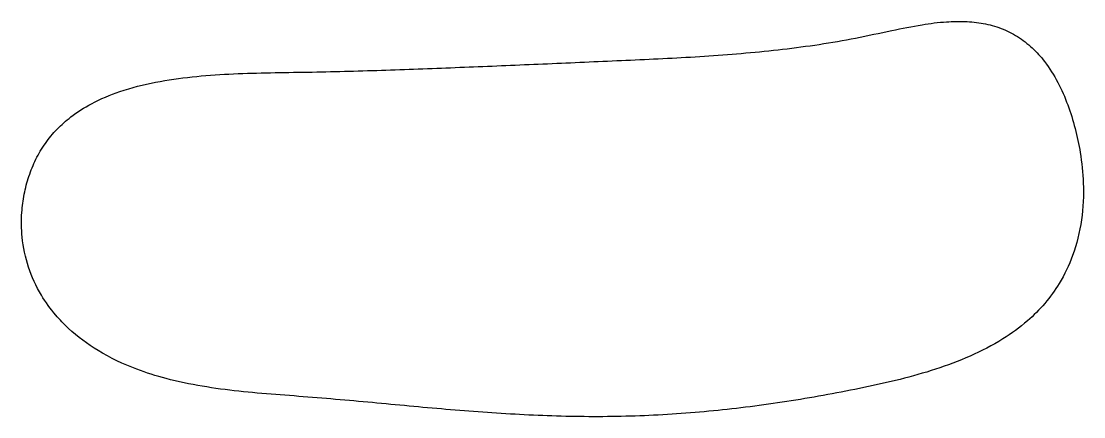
# Model space of a CAD drawing. Header units: millimetres. Extents: x 28 to 178, y 54 to 110.
import ezdxf

# ---------------------------------------------------------------- set-up
doc = ezdxf.new("R2010")
doc.units = ezdxf.units.MM
doc.layers.add('outline', color=7, linetype='Continuous')

msp = doc.modelspace()

# ---------------------------------------------------------------- linework, layer by layer
at = {"layer": 'outline'}
msp.add_open_spline([(38.7, 63.73), (40.43, 62.67), (43.58, 61.19), (48.56, 59.63), (53.38, 58.63), (58.55, 57.95), (63.74, 57.51), (68.94, 57.13), (74.13, 56.68), (79.31, 56.2), (84.5, 55.71), (89.69, 55.26), (94.88, 54.88), (100.08, 54.59), (105.29, 54.41), (110.5, 54.38), (115.71, 54.52), (120.91, 54.81), (126.1, 55.26), (131.27, 55.86), (136.43, 56.61), (141.56, 57.49), (146.67, 58.49), (151.76, 59.62), (156.78, 61.02), (161.66, 62.84), (166.05, 65.1), (169.57, 67.65), (172.23, 70.32), (174.44, 73.38), (176.32, 77.32), (177.49, 82.12), (177.71, 87.06), (177.26, 91.38), (176.47, 95.06), (175.45, 98.38), (174.06, 101.57), (172.37, 104.28), (170.43, 106.45), (168.37, 108.05), (166.03, 109.22), (163.5, 109.91), (160.91, 110.17), (158.01, 110.1), (154.56, 109.66), (150.31, 108.8), (145.5, 107.74), (140.37, 106.86), (135.2, 106.18), (130.02, 105.65), (124.82, 105.26), (119.62, 104.95), (114.42, 104.71), (109.22, 104.48), (104.01, 104.25), (98.81, 104.03), (93.6, 103.81), (88.4, 103.6), (83.19, 103.4), (77.99, 103.22), (72.78, 103.07), (67.57, 102.96), (62.36, 102.9), (57.16, 102.74), (51.96, 102.37), (46.8, 101.65), (42.02, 100.44), (38, 98.76), (35.05, 96.9), (32.88, 94.98), (31.22, 92.97), (29.89, 90.72), (28.91, 88.3), (28.25, 85.78), (27.87, 82.9), (27.92, 79.42), (28.76, 75.43), (30.46, 71.73), (32.5, 68.9), (35.12, 66.19), (37.22, 64.63), (38.7, 63.73)], degree=3, knots=[0, 0, 0, 0, 6.077353, 10.418319, 15.627478, 20.836637, 26.045796, 31.254956, 36.464115, 41.673274, 46.882434, 52.091593, 57.300752, 62.509912, 67.719071, 72.92823, 78.137389, 83.346549, 88.555708, 93.764867, 98.974027, 104.183186, 109.392345, 114.601504, 119.810664, 125.019823, 130.228982, 134.569948, 138.042721, 141.515494, 145.85646, 151.06562, 156.274779, 160.615745, 164.088518, 167.561291, 171.034064, 174.506836, 177.111416, 179.715996, 182.320575, 184.925155, 187.529735, 190.134314, 193.607087, 197.948053, 203.157212, 208.366372, 213.575531, 218.78469, 223.99385, 229.203009, 234.412168, 239.621328, 244.830487, 250.039646, 255.248805, 260.457965, 265.667124, 270.876283, 276.085443, 281.294602, 286.503761, 291.71292, 296.92208, 302.131239, 307.340398, 311.681364, 315.154137, 317.758717, 320.363297, 322.967876, 325.572456, 328.177036, 330.781615, 334.254388, 338.595354, 342.93632, 346.409093, 349.013673, 354.222832, 354.222832, 354.222832, 354.222832], dxfattribs=at)

doc.saveas('drawing.dxf')
